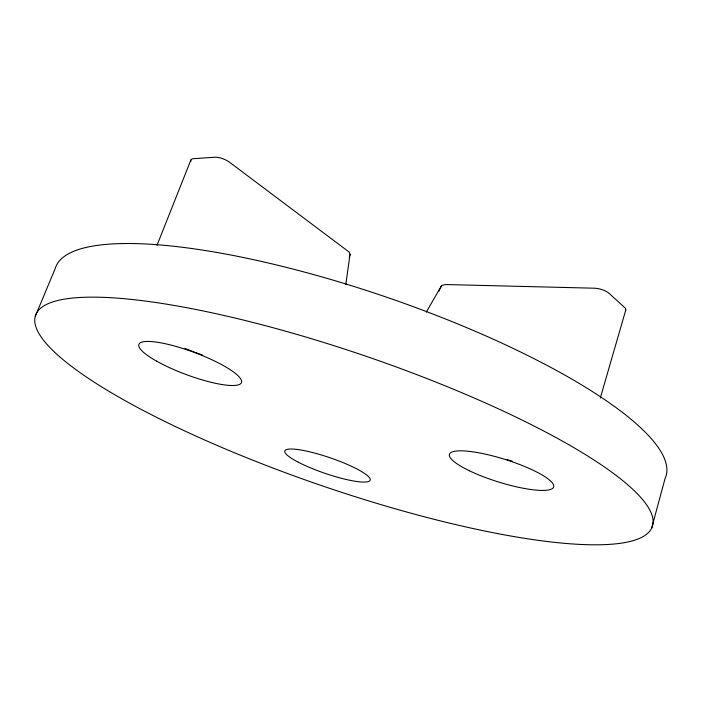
<?xml version="1.0" encoding="UTF-8"?>
<svg xmlns="http://www.w3.org/2000/svg" width="702" height="702" viewBox="0 0 702 702"><rect width="100%" height="100%" fill="white"/><g stroke="black" fill="none" stroke-linecap="round" stroke-linejoin="round"><path stroke-width="1.05" d="M345.832 284.398L350.044 254.194L349.131 252.053L229.624 162.302A11.065 3.914 22.2 0 0 214.909 157.222L193.55 158.67A10.907 3.782 22.4 0 0 190.988 161.293M349.298 257.151L350.044 254.194M651.605 528.273A325.956 68.384 18.9 0 0 216.479 313.794A325.956 68.384 18.9 0 0 163.724 420.884A325.956 68.384 18.9 0 0 651.605 528.273L665.092 478.431A322.551 79.3 18.9 0 0 388.522 297.859A322.551 79.3 18.9 0 0 55.247 268.436L35.302 316.233M600.289 398.095L625.745 310.091M157.002 245.314L190.874 159.995M438.811 291.242L441.681 285.486L445.559 284.538L594.34 288.206A11.039 3.896 15.6 0 1 609.003 293.269L624.534 307.432A10.89 3.764 15.4 0 1 625.403 310.609M426.263 312.136L441.514 285.74M202.746 355.098A61.723 14.452 20.6 0 1 194.261 352.079M193.331 351.72A61.723 14.452 20.6 0 1 184.977 348.376M512.109 461.1A61.627 14.4 17.2 0 1 506.344 459.406M156.616 361.153A54.712 11.785 20.4 0 0 240.707 383.634A54.712 11.785 20.4 0 0 173.148 345.647A54.712 11.785 20.4 0 0 156.616 361.153M469.471 470.788A54.624 11.75 17.4 0 0 553.29 487.671A54.624 11.75 17.4 0 0 481.818 453.387A54.624 11.75 17.4 0 0 469.471 470.788M298.341 462.232A45.095 8.178 18.9 0 0 369.155 481.23A45.095 8.178 18.9 0 0 315.04 453.176A45.095 8.178 18.9 0 0 298.341 462.232"/></g></svg>
